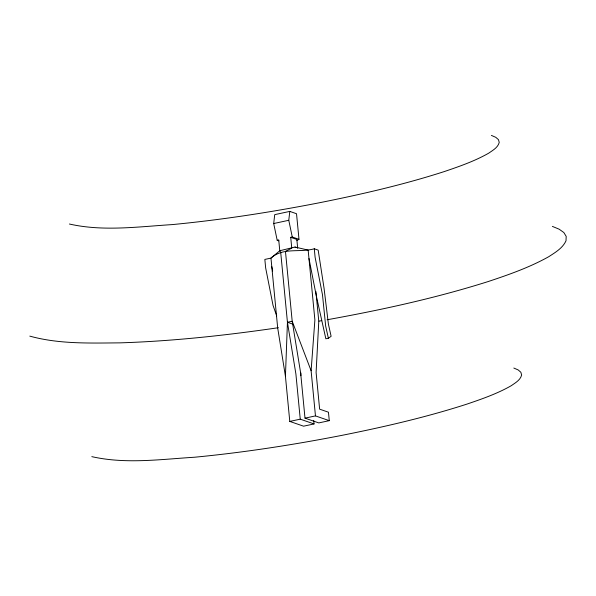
<?xml version="1.0" encoding="UTF-8"?>
<svg xmlns="http://www.w3.org/2000/svg" width="596" height="596" viewBox="0 0 596 596"><rect width="100%" height="100%" fill="white"/><g stroke="black" fill="none" stroke-linecap="round" stroke-linejoin="round"><path stroke-width="0.89" d="M313.727 420.553L314.055 423.935L303.587 426.185L289.783 421.417L285.432 376.247L287.443 322.265L280.709 252.384L279.77 250.745L278.727 239.92L277.185 240.255L273.698 223.53L274.719 214.642L289.798 211.401L296.525 213.726L298.991 239.331L296.92 240.493M315.917 291.519L318.785 321.333L316.096 372.448L319.627 409.161L328.456 412.208L329.275 420.657L315.463 415.896L311.112 370.727L314.889 319.985L308.154 250.104L294.998 247.042L279.77 250.745L270.964 258.105L264.84 259.424L265.652 267.872L273.035 305.39L276.708 315.902M298.991 239.331L292.264 237.007L288.777 220.289L289.798 211.401M308.974 258.552L316.349 296.078L325.856 338.789L328.374 338.245L331.123 336.323L328.411 324.157L324.03 288.077L318.182 250.134L314.286 248.785C299.93 252.898 283.048 247.064 270.964 258.105L277.691 327.986L285.432 376.247M273.698 223.53L288.777 220.289M329.275 420.657L318.808 422.914L304.996 418.146L300.652 372.977L292.196 321.244L285.462 251.356L291.757 248.167L290.714 237.342L292.264 237.007M314.055 423.935L300.25 419.167L295.899 373.997L287.443 322.265L292.196 321.244L311.112 370.727M289.783 421.417L300.25 419.167M304.996 418.146L315.463 415.896M318.972 321.132L321.691 320.67M327.122 319.739L328.932 319.434C382.654 309.674 436.138 298 488.243 281.528C508.91 274.659 529.613 267.395 548.685 256.734C555.256 252.458 562.609 248.227 566.006 240.799L566.2 236.396L563.831 232.522L559.137 229.192L552.395 226.391M278.354 327.688L275.65 328.113C224.022 335.578 172.065 341.21 119.908 342.864C89.847 343.08 59.049 344.235 29.8 336.122M69.412 224.022C103.115 231.665 138.183 226.726 172.259 224.595C221.593 219.857 270.621 212.273 319.262 202.789C361.452 194.348 403.477 184.715 444.46 171.514C459.598 166.359 474.841 161.084 488.78 153.12C492.832 150.266 497.936 147.584 499.239 142.399L498.45 139.643L495.775 137.318L491.417 135.411M91.814 456.64C125.51 464.284 160.577 459.345 194.654 457.221C243.988 452.476 293.023 444.892 341.657 435.408C383.846 426.974 425.879 417.342 466.854 404.133C482 398.977 497.235 393.703 511.182 385.746C515.227 382.885 520.33 380.203 521.642 375.018L520.852 372.262L518.177 369.937L513.812 368.037M290.714 237.342L296.83 239.45L297.695 248.368M277.185 240.255L278.868 240.829M287.443 322.265L292.547 324.023M294.998 247.042L296.294 247.638M328.374 338.245L325.669 326.079L322.481 294.759L315.098 257.234L314.286 248.785M271.776 266.554L272.655 271.024M300.838 372.94L300.876 375.718"/></g></svg>
